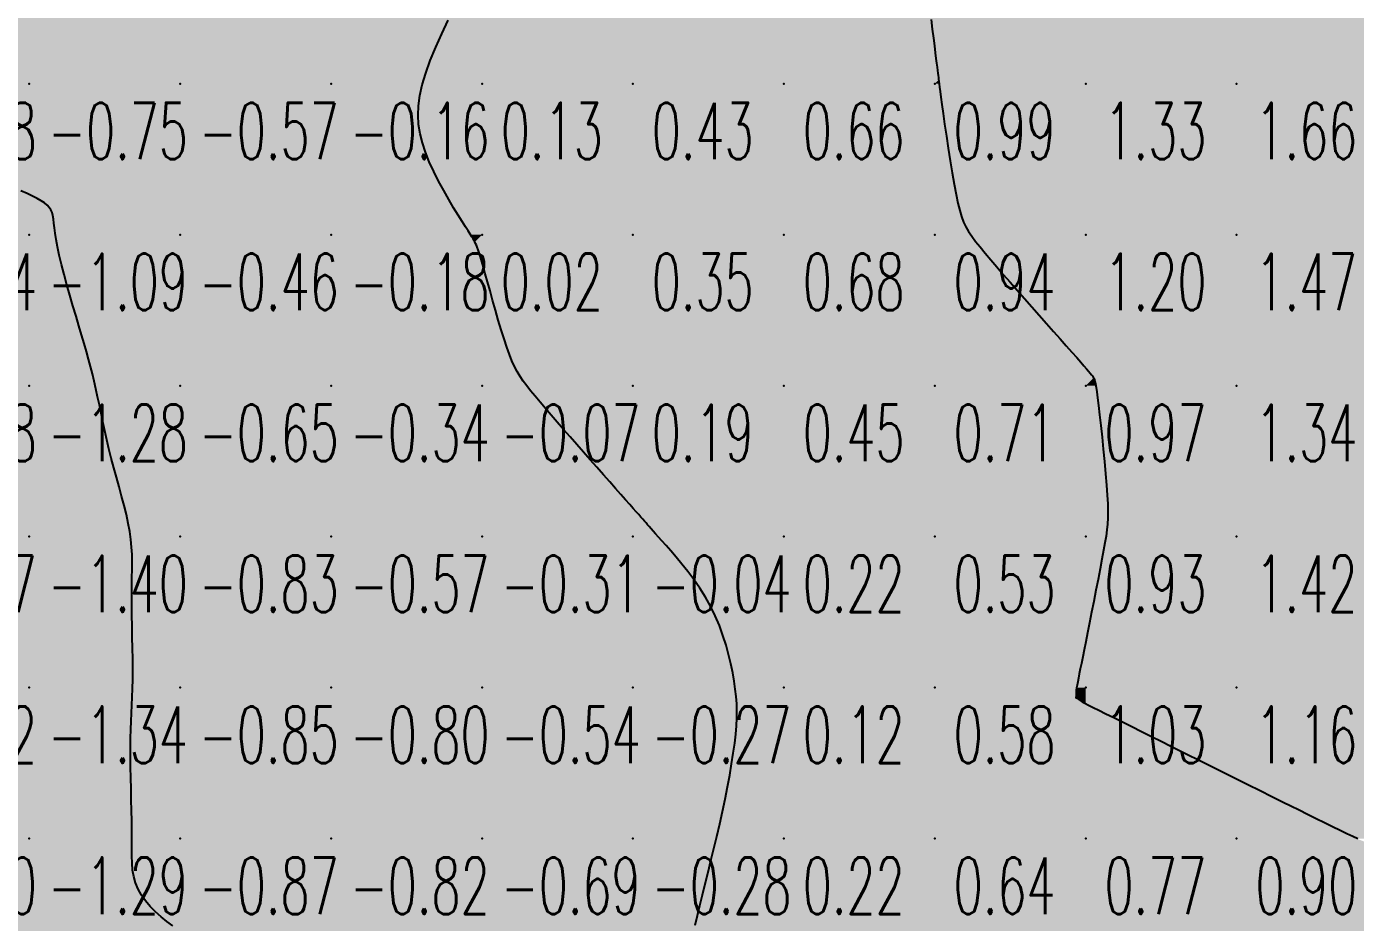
# Model space of a CAD drawing. Header units: millimetres. Extents: x 88261 to 90953, y 390274 to 392322.
# Drawn here: x 90450.1 to 90538.1, y 391111.7 to 391171 of the extents above; entities that cross this region are included whole.
import ezdxf
from ezdxf.enums import TextEntityAlignment as Align

# ---------------------------------------------------------------- set-up
doc = ezdxf.new("R2010")
doc.units = ezdxf.units.MM
doc.header["$LTSCALE"] = 25
for name, color, linetype in [('CN_03_00', 7, 'Continuous'), ('CN_04_00', 242, 'Continuous'), ('COTEAlt', 7, 'Continuous'), ('TN_COLORIAGE', 7, 'Continuous')]:
    doc.layers.add(name, color=color, linetype=linetype)
doc.styles.add('Simplex 1.0', font='Simplex.shx', dxfattribs={"width": 0.99, "height": 2.5})
doc.styles.get("Standard").update_dxf_attribs({"font": 'times.ttf'})

# ---------------------------------------------------------------- blocks, each defined once
blk = doc.blocks.new('COTE')
at = {"color": 0}
blk.add_point((0, 0), dxfattribs=at)
at = {"layer": 'COTEAlt'}
blk.add_attdef('ALT', text='', height=3.75, dxfattribs=at).set_placement((1.25, -1.25), align=Align.TOP_LEFT)

msp = doc.modelspace()

# ---------------------------------------------------------------- linework, layer by layer
at = {"layer": 'CN_03_00', "flags": 128}
for points, elevation in [([(90510.008, 391171.505), (90510.086, 391170.855), (90510.159, 391170.262), (90510.223, 391169.744), (90510.28, 391169.3), (90510.329, 391168.922), (90510.371, 391168.604), (90510.406, 391168.338), (90510.435, 391168.117), (90510.459, 391167.936), (90510.477, 391167.787), (90510.491, 391167.661), (90510.503, 391167.54), (90510.517, 391167.407), (90510.535, 391167.241), (90510.561, 391167.024), (90510.598, 391166.736), (90510.648, 391166.358), (90510.715, 391165.87), (90510.801, 391165.263), (90510.904, 391164.557), (90511.019, 391163.781), (90511.144, 391162.967), (90511.274, 391162.143), (90511.407, 391161.339), (90511.538, 391160.585), (90511.665, 391159.91), (90511.784, 391159.337), (90511.902, 391158.854), (90512.025, 391158.442), (90512.16, 391158.083), (90512.314, 391157.759), (90512.493, 391157.449), (90512.705, 391157.137), (90512.955, 391156.801), (90513.25, 391156.429), (90513.586, 391156.02), (90513.958, 391155.578), (90514.362, 391155.106), (90514.792, 391154.61), (90515.244, 391154.094), (90515.714, 391153.56), (90516.196, 391153.014), (90516.685, 391152.46), (90517.173, 391151.907), (90517.653, 391151.363), (90518.117, 391150.837), (90518.557, 391150.339), (90518.965, 391149.877), (90519.333, 391149.461), (90519.652, 391149.099), (90519.918, 391148.797), (90520.135, 391148.551), (90520.308, 391148.353), (90520.444, 391148.195), (90520.549, 391148.069), (90520.63, 391147.967), (90520.692, 391147.883), (90520.742, 391147.807), (90520.785, 391147.731), (90520.825, 391147.64), (90520.863, 391147.521), (90520.901, 391147.355), (90520.942, 391147.13), (90520.988, 391146.828), (90521.041, 391146.435), (90521.102, 391145.935), (90521.173, 391145.32), (90521.252, 391144.611), (90521.334, 391143.837), (90521.417, 391143.026), (90521.496, 391142.207), (90521.569, 391141.408), (90521.631, 391140.658), (90521.678, 391139.985), (90521.709, 391139.408), (90521.722, 391138.914), (90521.718, 391138.478), (90521.695, 391138.076), (90521.656, 391137.685), (90521.599, 391137.28), (90521.524, 391136.837), (90521.431, 391136.334), (90521.322, 391135.753), (90521.199, 391135.106), (90521.066, 391134.411), (90520.926, 391133.687), (90520.783, 391132.953), (90520.641, 391132.227), (90520.504, 391131.528), (90520.374, 391130.874), (90520.256, 391130.28), (90520.149, 391129.747), (90520.053, 391129.27), (90519.968, 391128.847), (90519.892, 391128.473), (90519.826, 391128.145), (90519.769, 391127.86), (90519.72, 391127.613), (90519.68, 391127.401), (90519.648, 391127.22), (90519.626, 391127.067), (90519.613, 391126.938), (90519.611, 391126.829), (90519.619, 391126.737), (90519.64, 391126.657), (90519.672, 391126.587), (90519.718, 391126.523), (90519.786, 391126.458), (90519.883, 391126.386), (90520.019, 391126.304), (90520.203, 391126.203), (90520.442, 391126.079), (90520.747, 391125.926), (90521.124, 391125.738), (90521.58, 391125.511), (90522.104, 391125.25), (90522.682, 391124.962), (90523.3, 391124.654), (90523.944, 391124.333), (90524.6, 391124.007), (90525.254, 391123.681), (90525.892, 391123.364), (90526.502, 391123.06), (90527.083, 391122.771), (90527.636, 391122.495), (90528.162, 391122.233), (90528.662, 391121.984), (90529.137, 391121.748), (90529.588, 391121.523), (90530.016, 391121.31), (90530.424, 391121.107), (90530.818, 391120.911), (90531.205, 391120.718), (90531.595, 391120.524), (90531.995, 391120.325), (90532.412, 391120.117), (90532.856, 391119.896), (90533.333, 391119.659), (90533.848, 391119.402), (90534.392, 391119.132), (90534.952, 391118.854), (90535.516, 391118.575), (90536.07, 391118.302), (90536.603, 391118.041), (90537.102, 391117.799), (90537.554, 391117.583), (90537.949, 391117.397), (90538.289, 391117.24)], 1), ([(90459.761, 391111.458), (90459.366, 391111.74), (90458.979, 391112.05), (90458.608, 391112.385), (90458.262, 391112.74), (90457.949, 391113.113), (90457.678, 391113.499), (90457.456, 391113.896), (90457.29, 391114.301), (90457.173, 391114.717), (90457.098, 391115.151), (90457.055, 391115.608), (90457.037, 391116.092), (90457.034, 391116.61), (90457.039, 391117.167), (90457.042, 391117.768), (90457.038, 391118.416), (90457.026, 391119.101), (90457.01, 391119.811), (90456.992, 391120.533), (90456.974, 391121.255), (90456.96, 391121.965), (90456.951, 391122.65), (90456.95, 391123.297), (90456.959, 391123.9), (90456.976, 391124.465), (90456.999, 391125.006), (90457.024, 391125.535), (90457.05, 391126.065), (90457.074, 391126.609), (90457.092, 391127.178), (90457.104, 391127.786), (90457.106, 391128.442), (90457.1, 391129.135), (90457.09, 391129.854), (90457.076, 391130.585), (90457.061, 391131.315), (90457.049, 391132.031), (90457.041, 391132.72), (90457.039, 391133.369), (90457.045, 391133.97), (90457.054, 391134.527), (90457.063, 391135.053), (90457.065, 391135.557), (90457.057, 391136.051), (90457.031, 391136.544), (90456.985, 391137.046), (90456.912, 391137.57), (90456.809, 391138.121), (90456.68, 391138.699), (90456.531, 391139.297), (90456.367, 391139.912), (90456.195, 391140.538), (90456.019, 391141.169), (90455.845, 391141.802), (90455.679, 391142.43), (90455.526, 391143.051), (90455.384, 391143.661), (90455.251, 391144.259), (90455.127, 391144.844), (90455.007, 391145.416), (90454.892, 391145.971), (90454.778, 391146.509), (90454.664, 391147.029), (90454.548, 391147.531), (90454.429, 391148.022), (90454.303, 391148.51), (90454.171, 391149.004), (90454.03, 391149.512), (90453.878, 391150.043), (90453.714, 391150.605), (90453.536, 391151.208), (90453.345, 391151.854), (90453.144, 391152.534), (90452.94, 391153.231), (90452.741, 391153.931), (90452.551, 391154.617), (90452.378, 391155.276), (90452.228, 391155.89), (90452.107, 391156.446), (90452.019, 391156.93), (90451.958, 391157.348), (90451.916, 391157.707), (90451.884, 391158.015), (90451.853, 391158.278), (90451.815, 391158.505), (90451.762, 391158.703), (90451.685, 391158.881), (90451.576, 391159.044), (90451.432, 391159.198), (90451.25, 391159.347), (90451.028, 391159.495), (90450.764, 391159.645), (90450.455, 391159.803), (90450.099, 391159.972), (90449.693, 391160.157)], -1)]:
    msp.add_lwpolyline(points, dxfattribs=dict(at, elevation=elevation))
at = {"layer": 'CN_04_00', "flags": 128}
msp.add_lwpolyline([(90494.381, 391111.499), (90494.519, 391112.141), (90494.675, 391112.815), (90494.847, 391113.518), (90495.031, 391114.248), (90495.224, 391115.002), (90495.421, 391115.778), (90495.618, 391116.573), (90495.814, 391117.383), (90496.003, 391118.206), (90496.184, 391119.033), (90496.355, 391119.855), (90496.514, 391120.662), (90496.659, 391121.445), (90496.788, 391122.194), (90496.899, 391122.901), (90496.99, 391123.555), (90497.06, 391124.152), (90497.108, 391124.699), (90497.135, 391125.21), (90497.141, 391125.697), (90497.125, 391126.174), (90497.089, 391126.652), (90497.032, 391127.145), (90496.955, 391127.664), (90496.857, 391128.221), (90496.737, 391128.81), (90496.591, 391129.424), (90496.418, 391130.057), (90496.214, 391130.7), (90495.978, 391131.347), (90495.707, 391131.991), (90495.399, 391132.624), (90495.052, 391133.239), (90494.677, 391133.832), (90494.284, 391134.397), (90493.885, 391134.93), (90493.489, 391135.427), (90493.109, 391135.882), (90492.756, 391136.291), (90492.441, 391136.65), (90492.171, 391136.956), (90491.944, 391137.213), (90491.753, 391137.429), (90491.591, 391137.612), (90491.454, 391137.768), (90491.333, 391137.904), (90491.224, 391138.028), (90491.119, 391138.147), (90491.013, 391138.267), (90490.9, 391138.395), (90490.774, 391138.538), (90490.63, 391138.701), (90490.462, 391138.891), (90490.266, 391139.114), (90490.034, 391139.376), (90489.763, 391139.683), (90489.449, 391140.039), (90489.095, 391140.44), (90488.709, 391140.877), (90488.297, 391141.344), (90487.866, 391141.832), (90487.422, 391142.335), (90486.972, 391142.845), (90486.522, 391143.354), (90486.079, 391143.857), (90485.646, 391144.348), (90485.227, 391144.825), (90484.826, 391145.286), (90484.447, 391145.726), (90484.091, 391146.144), (90483.765, 391146.535), (90483.469, 391146.898), (90483.208, 391147.231), (90482.977, 391147.546), (90482.769, 391147.855), (90482.58, 391148.172), (90482.403, 391148.511), (90482.233, 391148.884), (90482.064, 391149.305), (90481.89, 391149.787), (90481.708, 391150.339), (90481.52, 391150.945), (90481.328, 391151.588), (90481.138, 391152.246), (90480.953, 391152.9), (90480.777, 391153.531), (90480.614, 391154.119), (90480.467, 391154.645), (90480.34, 391155.093), (90480.231, 391155.468), (90480.138, 391155.779), (90480.058, 391156.033), (90479.989, 391156.239), (90479.929, 391156.407), (90479.874, 391156.544), (90479.823, 391156.66), (90479.773, 391156.763), (90479.719, 391156.864), (90479.652, 391156.977), (90479.568, 391157.112), (90479.461, 391157.281), (90479.323, 391157.498), (90479.148, 391157.772), (90478.931, 391158.117), (90478.667, 391158.54), (90478.367, 391159.032), (90478.043, 391159.581), (90477.707, 391160.172), (90477.373, 391160.794), (90477.051, 391161.433), (90476.756, 391162.076), (90476.5, 391162.71), (90476.293, 391163.325), (90476.141, 391163.93), (90476.045, 391164.535), (90476.009, 391165.151), (90476.036, 391165.79), (90476.128, 391166.462), (90476.288, 391167.178), (90476.52, 391167.95), (90476.823, 391168.782), (90477.183, 391169.66), (90477.582, 391170.559), (90478.005, 391171.458)], dxfattribs=at)
at = {"layer": 'TN_COLORIAGE', "color": 91}
for points in [[(90450.249, 391167.239, -0.841), (90460.249, 391167.239, -0.841), (90460.249, 391177.239, -0.841)], [(90451.151, 391177.239, -0.75), (90450.249, 391176.645, -0.75), (90460.249, 391177.239, -0.75), (90450.249, 391167.239, -0.75)], [(90460.249, 391167.239, -0.432), (90470.249, 391167.239, -0.432), (90470.249, 391177.239, -0.432)], [(90460.249, 391177.239, -0.432), (90460.249, 391167.239, -0.432), (90470.249, 391177.239, -0.432)], [(90470.249, 391167.239), (90475.73, 391167.239), (90480.249, 391177.239), (90480.249, 391175.796)], [(90470.249, 391177.239, -0.023), (90470.249, 391167.239, -0.023), (90480.249, 391177.239, -0.023)], [(90449.12, 391176.111, -0.75), (90450.249, 391176.645, -0.75), (90440.249, 391167.239, -0.75), (90450.249, 391167.239, -0.75)], [(90440.249, 391163.813, -0.75), (90445.127, 391162.118, -0.75), (90440.249, 391167.239, -0.75), (90450.249, 391167.239, -0.75)], [(90450.249, 391159.949, -0.75), (90445.127, 391162.118, -0.75), (90450.249, 391167.239, -0.75)], [(90450.249, 391159.949, -0.573), (90452.033, 391159.024, -0.573), (90450.249, 391167.239, -0.573), (90460.249, 391167.239, -0.573)], [(90452.033, 391159.024, -0.465), (90451.726, 391157.239, -0.465), (90460.249, 391167.239, -0.465), (90460.249, 391157.239, -0.465)], [(90460.249, 391167.239, -0.164), (90460.249, 391157.239, -0.164), (90470.249, 391167.239, -0.164)], [(90460.249, 391157.239, -0.164), (90470.249, 391157.239, -0.164), (90470.249, 391167.239, -0.164)], [(90470.249, 391157.239), (90475.954, 391162.945), (90470.249, 391167.239), (90475.73, 391167.239)], [(90475.954, 391162.945, -0.179), (90479.455, 391157.239, -0.179), (90470.249, 391157.239, -0.179)], [(90451.726, 391157.239, -0.465), (90453.701, 391150.692, -0.465), (90460.249, 391157.239, -0.465)], [(90454.688, 391147.239, -0.465), (90453.701, 391150.692, -0.465), (90460.249, 391147.239, -0.465), (90460.249, 391157.239, -0.465)], [(90460.249, 391157.239, -0.179), (90460.249, 391147.239, -0.179), (90470.249, 391157.239, -0.179)], [(90460.249, 391147.239, -0.179), (90470.249, 391147.239, -0.179), (90470.249, 391157.239, -0.179)], [(90470.249, 391147.239), (90479.809, 391156.8), (90470.249, 391157.239), (90479.455, 391157.239)], [(90470.249, 391147.239), (90479.809, 391156.8), (90480.249, 391147.239), (90480.249, 391155.52)], [(90482, 391148.991, -0.074), (90480.249, 391155.52, -0.074), (90480.249, 391147.239, -0.074)], [(90482, 391148.991, -0.074), (90483.092, 391147.239, -0.074), (90480.249, 391147.239, -0.074)], [(90454.688, 391147.239, -0.646), (90455.535, 391142.526, -0.646), (90460.249, 391147.239, -0.646)], [(90457.248, 391137.239, -0.646), (90455.535, 391142.526, -0.646), (90460.249, 391137.239, -0.646), (90460.249, 391147.239, -0.646)], [(90460.249, 391147.239, -0.336), (90460.249, 391137.239, -0.336), (90470.249, 391147.239, -0.336)], [(90460.249, 391137.239, -0.336), (90470.249, 391137.239, -0.336), (90470.249, 391147.239, -0.336)], [(90470.249, 391147.239, -0.074), (90470.249, 391137.239, -0.074), (90480.249, 391147.239, -0.074)], [(90470.249, 391137.239, -0.074), (90480.249, 391137.239, -0.074), (90480.249, 391147.239, -0.074)], [(90480.249, 391137.239), (90486.448, 391143.438), (90480.249, 391147.239), (90483.092, 391147.239)], [(90480.249, 391137.239), (90486.448, 391143.438), (90490.249, 391137.239), (90490.249, 391139.133)], [(90491.137, 391138.127, -0.044), (90490.249, 391139.133, -0.044), (90490.249, 391137.239, -0.044)], [(90491.137, 391138.127, -0.044), (90491.92, 391137.239, -0.044), (90490.249, 391137.239, -0.044)], [(90456.944, 391133.934, -0.83), (90457.248, 391137.239, -0.83), (90460.249, 391137.239, -0.83)], [(90457.211, 391127.239, -0.83), (90456.944, 391133.934, -0.83), (90460.249, 391127.239, -0.83), (90460.249, 391137.239, -0.83)], [(90460.249, 391137.239, -0.567), (90460.249, 391127.239, -0.567), (90470.249, 391137.239, -0.567)], [(90460.249, 391127.239, -0.567), (90470.249, 391127.239, -0.567), (90470.249, 391137.239, -0.567)], [(90470.249, 391137.239, -0.306), (90470.249, 391127.239, -0.306), (90480.249, 391137.239, -0.306)], [(90470.249, 391127.239, -0.306), (90480.249, 391127.239, -0.306), (90480.249, 391137.239, -0.306)], [(90480.249, 391137.239, -0.044), (90480.249, 391127.239, -0.044), (90490.249, 391137.239, -0.044)], [(90480.249, 391127.239, -0.044), (90490.249, 391127.239, -0.044), (90490.249, 391137.239, -0.044)], [(90490.249, 391127.239), (90495.825, 391132.816), (90490.249, 391137.239), (90491.92, 391137.239)], [(90495.825, 391132.816, -0.275), (90497.17, 391127.239, -0.275), (90490.249, 391127.239, -0.275)], [(90456.836, 391123.826, -0.85), (90457.211, 391127.239, -0.85), (90460.249, 391127.239, -0.85)], [(90457.145, 391117.239, -0.85), (90456.836, 391123.826, -0.85), (90460.249, 391117.239, -0.85), (90460.249, 391127.239, -0.85)], [(90460.249, 391117.239, -0.798), (90470.249, 391117.239, -0.798), (90470.249, 391127.239, -0.798)], [(90460.249, 391127.239, -0.798), (90460.249, 391117.239, -0.798), (90470.249, 391127.239, -0.798)], [(90470.249, 391127.239, -0.537), (90470.249, 391117.239, -0.537), (90480.249, 391127.239, -0.537)], [(90470.249, 391117.239, -0.537), (90480.249, 391117.239, -0.537), (90480.249, 391127.239, -0.537)], [(90480.249, 391117.239, -0.275), (90490.249, 391117.239, -0.275), (90490.249, 391127.239, -0.275)], [(90480.249, 391127.239, -0.275), (90480.249, 391117.239, -0.275), (90490.249, 391127.239, -0.275)], [(90490.249, 391117.239), (90497.223, 391124.213), (90490.249, 391127.239), (90497.17, 391127.239)], [(90495.881, 391117.239, -0.282), (90497.223, 391124.213, -0.282), (90490.249, 391117.239, -0.282)], [(90456.836, 391113.827, -0.869), (90457.145, 391117.239, -0.869), (90460.249, 391117.239, -0.869)], [(90460.249, 391110.831, -0.869), (90456.836, 391113.827, -0.869), (90460.249, 391117.239, -0.869)], [(90460.249, 391110.831, -0.817), (90463.103, 391110.093, -0.817), (90460.249, 391117.239, -0.817), (90470.249, 391117.239, -0.817)], [(90464.196, 391107.239, -0.817), (90463.103, 391110.093, -0.817), (90470.249, 391107.239, -0.817), (90470.249, 391117.239, -0.817)], [(90470.249, 391107.239, -0.685), (90480.249, 391107.239, -0.685), (90480.249, 391117.239, -0.685)], [(90470.249, 391117.239, -0.685), (90470.249, 391107.239, -0.685), (90480.249, 391117.239, -0.685)], [(90480.249, 391107.239, -0.282), (90490.249, 391107.239, -0.282), (90490.249, 391117.239, -0.282)], [(90480.249, 391117.239, -0.282), (90480.249, 391107.239, -0.282), (90490.249, 391117.239, -0.282)], [(90490.249, 391117.239), (90495.881, 391117.239), (90490.249, 391107.239), (90494.138, 391111.128)]]:
    msp.add_solid(points, dxfattribs=at)
at = {"layer": 'TN_COLORIAGE', "color": 81}
for points in [[(90480.249, 391167.239, 0.386), (90490.249, 391167.239, 0.386), (90490.249, 391177.239, 0.386)], [(90480.249, 391175.796, 0.386), (90480.805, 391177.239, 0.386), (90480.249, 391167.239, 0.386), (90490.249, 391177.239, 0.386)], [(90490.249, 391177.239, 0.735), (90490.249, 391167.239, 0.735), (90500.249, 391177.239, 0.735)], [(90490.249, 391167.239, 0.735), (90500.249, 391167.239, 0.735), (90500.249, 391177.239, 0.735)], [(90500.249, 391167.239, 1), (90509.43, 391176.42, 1), (90500.249, 391177.239, 1), (90509.209, 391177.239, 1)], [(90500.249, 391167.239, 1), (90509.43, 391176.42, 1), (90510.249, 391167.239, 1), (90510.249, 391169.408, 1)], [(90480.249, 391175.796, 0.135), (90475.73, 391167.239, 0.135), (90480.249, 391167.239, 0.135)], [(90510.528, 391167.518, 0.991), (90510.249, 391169.408, 0.991), (90510.249, 391167.239, 0.991)], [(90510.502, 391167.239, 0.991), (90510.528, 391167.518, 0.991), (90510.249, 391167.239, 0.991)], [(90475.73, 391167.239, 0.135), (90475.954, 391162.945, 0.135), (90480.249, 391167.239, 0.135)], [(90479.455, 391157.239, 0.135), (90475.954, 391162.945, 0.135), (90480.249, 391157.239, 0.135), (90480.249, 391167.239, 0.135)], [(90480.249, 391157.239, 0.426), (90490.249, 391157.239, 0.426), (90490.249, 391167.239, 0.426)], [(90480.249, 391167.239, 0.426), (90480.249, 391157.239, 0.426), (90490.249, 391167.239, 0.426)], [(90490.249, 391167.239, 0.656), (90490.249, 391157.239, 0.656), (90500.249, 391167.239, 0.656)], [(90490.249, 391157.239, 0.656), (90500.249, 391157.239, 0.656), (90500.249, 391167.239, 0.656)], [(90500.249, 391167.239, 0.991), (90500.249, 391157.239, 0.991), (90510.249, 391167.239, 0.991)], [(90500.249, 391157.239, 0.991), (90510.249, 391157.239, 0.991), (90510.249, 391167.239, 0.991)], [(90510.249, 391157.239, 1), (90511.755, 391158.746, 1), (90510.249, 391167.239, 1), (90510.502, 391167.239, 1)], [(90511.755, 391158.746, 0.942), (90512.466, 391157.239, 0.942), (90510.249, 391157.239, 0.942)], [(90479.455, 391157.239, 0.015), (90479.809, 391156.8, 0.015), (90480.249, 391157.239, 0.015)], [(90480.249, 391155.52, 0.015), (90479.809, 391156.8, 0.015), (90480.249, 391157.239, 0.015)], [(90480.249, 391155.52, 0.351), (90482, 391148.991, 0.351), (90480.249, 391157.239, 0.351), (90490.249, 391157.239, 0.351)], [(90483.092, 391147.239, 0.351), (90482, 391148.991, 0.351), (90490.249, 391147.239, 0.351), (90490.249, 391157.239, 0.351)], [(90490.249, 391157.239, 0.68), (90490.249, 391147.239, 0.68), (90500.249, 391157.239, 0.68)], [(90490.249, 391147.239, 0.68), (90500.249, 391147.239, 0.68), (90500.249, 391157.239, 0.68)], [(90500.249, 391157.239, 0.942), (90500.249, 391147.239, 0.942), (90510.249, 391157.239, 0.942)], [(90500.249, 391147.239, 0.942), (90510.249, 391147.239, 0.942), (90510.249, 391157.239, 0.942)], [(90510.249, 391147.239, 1), (90516.115, 391153.106, 1), (90510.249, 391157.239, 1), (90512.466, 391157.239, 1)], [(90510.249, 391147.239, 1), (90516.115, 391153.106, 1), (90520.249, 391147.239, 1), (90520.249, 391148.423, 1)], [(90520.804, 391147.794, 0.973), (90520.249, 391148.423, 0.973), (90520.249, 391147.239, 0.973)], [(90483.092, 391147.239, 0.187), (90486.448, 391143.438, 0.187), (90490.249, 391147.239, 0.187)], [(90490.249, 391139.133, 0.187), (90486.448, 391143.438, 0.187), (90490.249, 391147.239, 0.187)], [(90490.249, 391139.133, 0.449), (90491.137, 391138.127, 0.449), (90490.249, 391147.239, 0.449), (90500.249, 391147.239, 0.449)], [(90491.92, 391137.239, 0.449), (90491.137, 391138.127, 0.449), (90500.249, 391137.239, 0.449), (90500.249, 391147.239, 0.449)], [(90500.249, 391147.239, 0.711), (90500.249, 391137.239, 0.711), (90510.249, 391147.239, 0.711)], [(90500.249, 391137.239, 0.711), (90510.249, 391137.239, 0.711), (90510.249, 391147.239, 0.711)], [(90510.249, 391137.239, 0.973), (90520.249, 391137.239, 0.973), (90520.249, 391147.239, 0.973)], [(90510.249, 391147.239, 0.973), (90510.249, 391137.239, 0.973), (90520.249, 391147.239, 0.973)], [(90520.804, 391147.794, 0.973), (90520.985, 391147.239, 0.973), (90520.249, 391147.239, 0.973)], [(90520.249, 391137.239, 1), (90521.867, 391138.857, 1), (90520.249, 391147.239, 1), (90520.985, 391147.239, 1)], [(90521.618, 391137.239, 0.934), (90521.867, 391138.857, 0.934), (90520.249, 391137.239, 0.934)], [(90491.92, 391137.239, 0.218), (90495.825, 391132.816, 0.218), (90500.249, 391137.239, 0.218)], [(90497.17, 391127.239, 0.218), (90495.825, 391132.816, 0.218), (90500.249, 391127.239, 0.218), (90500.249, 391137.239, 0.218)], [(90500.249, 391137.239, 0.534), (90500.249, 391127.239, 0.534), (90510.249, 391137.239, 0.534)], [(90500.249, 391127.239, 0.534), (90510.249, 391127.239, 0.534), (90510.249, 391137.239, 0.534)], [(90510.249, 391127.239, 1), (90519.633, 391127.239, 1), (90520.249, 391137.239, 1), (90520.249, 391130.191, 1)], [(90510.249, 391137.239, 0.934), (90510.249, 391127.239, 0.934), (90520.249, 391137.239, 0.934)], [(90521.618, 391137.239, 0.934), (90520.249, 391130.191, 0.934), (90520.249, 391137.239, 0.934)], [(90497.223, 391124.213, 0.219), (90495.881, 391117.239, 0.219), (90500.249, 391127.239, 0.219), (90500.249, 391117.239, 0.219)], [(90497.17, 391127.239, 0.122), (90497.223, 391124.213, 0.122), (90500.249, 391127.239, 0.122)], [(90500.249, 391117.239, 0.576), (90510.249, 391117.239, 0.576), (90510.249, 391127.239, 0.576)], [(90500.249, 391127.239, 0.576), (90500.249, 391117.239, 0.576), (90510.249, 391127.239, 0.576)], [(90510.249, 391127.239, 1), (90519.633, 391127.239, 1), (90510.249, 391117.239, 1), (90519.537, 391126.528, 1)], [(90510.249, 391117.239, 1), (90519.537, 391126.528, 1), (90520.249, 391117.239, 1), (90520.249, 391126.173, 1)], [(90526.213, 391123.204, 0.767), (90520.249, 391126.173, 0.767), (90520.249, 391117.239, 0.767)], [(90520.249, 391117.239, 1), (90526.213, 391123.204, 1), (90530.249, 391117.239, 1), (90530.249, 391121.194, 1)], [(90532.889, 391119.879, 0.897), (90530.249, 391121.194, 0.897), (90530.249, 391117.239, 0.897)], [(90532.889, 391119.879, 0.897), (90538.191, 391117.239, 0.897), (90530.249, 391117.239, 0.897)], [(90494.138, 391111.128, 0.246), (90493.856, 391107.239, 0.246), (90500.249, 391117.239, 0.246), (90500.249, 391107.239, 0.246)], [(90494.138, 391111.128, 0.219), (90495.881, 391117.239, 0.219), (90500.249, 391117.239, 0.219)], [(90500.249, 391107.239, 0.637), (90510.249, 391107.239, 0.637), (90510.249, 391117.239, 0.637)], [(90500.249, 391117.239, 0.637), (90500.249, 391107.239, 0.637), (90510.249, 391117.239, 0.637)], [(90510.249, 391107.239, 0.767), (90520.249, 391107.239, 0.767), (90520.249, 391117.239, 0.767)], [(90510.249, 391117.239, 0.767), (90510.249, 391107.239, 0.767), (90520.249, 391117.239, 0.767)], [(90520.249, 391107.239, 0.897), (90530.249, 391107.239, 0.897), (90530.249, 391117.239, 0.897)], [(90520.249, 391117.239, 0.897), (90520.249, 391107.239, 0.897), (90530.249, 391117.239, 0.897)], [(90530.249, 391107.239, 1), (90539.67, 391116.661, 1), (90530.249, 391117.239, 1), (90538.191, 391117.239, 1)], [(90530.249, 391107.239, 1), (90539.67, 391116.661, 1), (90540.249, 391107.239, 1), (90540.249, 391116.342, 1)]]:
    msp.add_solid(points, dxfattribs=at)
at = {"layer": 'TN_COLORIAGE', "color": 71}
for points in [[(90510.249, 391169.408, 1.031), (90509.43, 391176.42, 1.031), (90510.249, 391177.239, 1.031)], [(90510.249, 391169.408, 1.297), (90510.528, 391167.518, 1.297), (90510.249, 391177.239, 1.297), (90520.249, 391177.239, 1.297)], [(90510.528, 391167.518, 1.327), (90510.502, 391167.239, 1.327), (90520.249, 391177.239, 1.327), (90520.249, 391167.239, 1.327)], [(90520.249, 391177.239, 1.632), (90520.249, 391167.239, 1.632), (90530.249, 391177.239, 1.632)], [(90520.249, 391167.239, 1.632), (90530.249, 391167.239, 1.632), (90530.249, 391177.239, 1.632)], [(90530.249, 391167.239, 1.968), (90540.249, 391167.239, 1.968), (90540.249, 391177.239, 1.968)], [(90530.249, 391177.239, 1.968), (90530.249, 391167.239, 1.968), (90540.249, 391177.239, 1.968)], [(90510.502, 391167.239, 1.327), (90511.755, 391158.746, 1.327), (90520.249, 391167.239, 1.327)], [(90512.466, 391157.239, 1.327), (90511.755, 391158.746, 1.327), (90520.249, 391157.239, 1.327), (90520.249, 391167.239, 1.327)], [(90520.249, 391157.239, 1.663), (90530.249, 391157.239, 1.663), (90530.249, 391167.239, 1.663)], [(90520.249, 391167.239, 1.663), (90520.249, 391157.239, 1.663), (90530.249, 391167.239, 1.663)], [(90530.249, 391157.239, 1.958), (90540.249, 391157.239, 1.958), (90540.249, 391167.239, 1.958)], [(90530.249, 391167.239, 1.958), (90530.249, 391157.239, 1.958), (90540.249, 391167.239, 1.958)], [(90512.466, 391157.239, 1.204), (90516.115, 391153.106, 1.204), (90520.249, 391157.239, 1.204)], [(90520.249, 391148.423, 1.204), (90516.115, 391153.106, 1.204), (90520.249, 391157.239, 1.204)], [(90520.249, 391148.423, 1.466), (90520.804, 391147.794, 1.466), (90520.249, 391157.239, 1.466), (90530.249, 391157.239, 1.466)], [(90520.985, 391147.239, 1.466), (90520.804, 391147.794, 1.466), (90530.249, 391147.239, 1.466), (90530.249, 391157.239, 1.466)], [(90530.249, 391157.239, 1.751), (90530.249, 391147.239, 1.751), (90540.249, 391157.239, 1.751)], [(90530.249, 391147.239, 1.751), (90540.249, 391147.239, 1.751), (90540.249, 391157.239, 1.751)], [(90520.985, 391147.239, 1.344), (90521.867, 391138.857, 1.344), (90530.249, 391147.239, 1.344)], [(90521.867, 391138.857, 1.419), (90521.618, 391137.239, 1.419), (90530.249, 391147.239, 1.419), (90530.249, 391137.239, 1.419)], [(90530.249, 391137.239, 1.809), (90540.249, 391137.239, 1.809), (90540.249, 391147.239, 1.809)], [(90530.249, 391147.239, 1.809), (90530.249, 391137.239, 1.809), (90540.249, 391147.239, 1.809)], [(90520.249, 391127.239, 1.419), (90530.249, 391127.239, 1.419), (90530.249, 391137.239, 1.419)], [(90520.249, 391130.191, 1.419), (90521.618, 391137.239, 1.419), (90520.249, 391127.239, 1.419), (90530.249, 391137.239, 1.419)], [(90530.249, 391127.239, 1.548), (90540.249, 391127.239, 1.548), (90540.249, 391137.239, 1.548)], [(90530.249, 391137.239, 1.548), (90530.249, 391127.239, 1.548), (90540.249, 391137.239, 1.548)], [(90520.249, 391130.191, 1.028), (90519.633, 391127.239, 1.028), (90520.249, 391127.239, 1.028)], [(90520.249, 391126.173, 1.028), (90519.537, 391126.528, 1.028), (90520.249, 391127.239, 1.028)], [(90519.537, 391126.528, 1.028), (90519.633, 391127.239, 1.028), (90520.249, 391127.239, 1.028)], [(90520.249, 391126.173, 1.158), (90526.213, 391123.204, 1.158), (90520.249, 391127.239, 1.158), (90530.249, 391127.239, 1.158)], [(90530.249, 391121.194, 1.158), (90526.213, 391123.204, 1.158), (90530.249, 391127.239, 1.158)], [(90530.249, 391121.194, 1.288), (90532.889, 391119.879, 1.288), (90530.249, 391127.239, 1.288), (90540.249, 391127.239, 1.288)], [(90538.191, 391117.239, 1.288), (90532.889, 391119.879, 1.288), (90540.249, 391117.239, 1.288), (90540.249, 391127.239, 1.288)]]:
    msp.add_solid(points, dxfattribs=at)
at = {"layer": 'TN_COLORIAGE', "color": 101}
for points in [[(90440.249, 391157.239, -1), (90445.127, 391162.118, -1), (90450.249, 391157.239, -1), (90450.249, 391159.949, -1)], [(90452.033, 391159.024, -1.093), (90450.249, 391159.949, -1.093), (90450.249, 391157.239, -1.093)], [(90451.726, 391157.239, -1.093), (90452.033, 391159.024, -1.093), (90450.249, 391157.239, -1.093)], [(90440.249, 391157.239, -1.093), (90440.249, 391147.239, -1.093), (90450.249, 391157.239, -1.093)], [(90440.249, 391147.239, -1.093), (90450.249, 391147.239, -1.093), (90450.249, 391157.239, -1.093)], [(90450.249, 391147.239, -1), (90453.701, 391150.692, -1), (90450.249, 391157.239, -1), (90451.726, 391157.239, -1)], [(90453.701, 391150.692, -1.282), (90454.688, 391147.239, -1.282), (90450.249, 391147.239, -1.282)], [(90440.249, 391147.239, -1.282), (90440.249, 391137.239, -1.282), (90450.249, 391147.239, -1.282)], [(90440.249, 391137.239, -1.282), (90450.249, 391137.239, -1.282), (90450.249, 391147.239, -1.282)], [(90450.249, 391137.239, -1), (90455.535, 391142.526, -1), (90450.249, 391147.239, -1), (90454.688, 391147.239, -1)], [(90455.535, 391142.526, -1.397), (90457.248, 391137.239, -1.397), (90450.249, 391137.239, -1.397)], [(90440.249, 391137.239, -1.397), (90440.249, 391127.239, -1.397), (90450.249, 391137.239, -1.397)], [(90440.249, 391127.239, -1.397), (90450.249, 391127.239, -1.397), (90450.249, 391137.239, -1.397)], [(90450.249, 391137.239, -1), (90457.248, 391137.239, -1), (90450.249, 391127.239, -1), (90456.944, 391133.934, -1)], [(90456.944, 391133.934, -1.345), (90457.211, 391127.239, -1.345), (90450.249, 391127.239, -1.345)], [(90440.249, 391127.239, -1.345), (90440.249, 391117.239, -1.345), (90450.249, 391127.239, -1.345)], [(90440.249, 391117.239, -1.345), (90450.249, 391117.239, -1.345), (90450.249, 391127.239, -1.345)], [(90450.249, 391127.239, -1), (90457.211, 391127.239, -1), (90450.249, 391117.239, -1), (90456.836, 391123.826, -1)], [(90456.836, 391123.826, -1.29), (90457.145, 391117.239, -1.29), (90450.249, 391117.239, -1.29)], [(90440.249, 391107.239, -1.29), (90450.249, 391107.239, -1.29), (90450.249, 391117.239, -1.29)], [(90440.249, 391117.239, -1.29), (90440.249, 391107.239, -1.29), (90450.249, 391117.239, -1.29)], [(90450.249, 391117.239, -1), (90457.145, 391117.239, -1), (90450.249, 391107.239, -1), (90456.836, 391113.827, -1)], [(90450.249, 391107.239, -1), (90456.836, 391113.827, -1), (90460.249, 391107.239, -1), (90460.249, 391110.831, -1)]]:
    msp.add_solid(points, dxfattribs=at)

# ---------------------------------------------------------------- block references
at = {"layer": 'COTEAlt'}
ref = msp.add_blockref('COTE', (90440.249, 391167.239), dxfattribs=at)
ref.add_attrib('ALT', '-0.88', dxfattribs={"height": 3.75, "style": 'Simplex 1.0', "width": 0.6}).set_placement((90441.499, 391165.989), align=Align.TOP_LEFT)
ref = msp.add_blockref('COTE', (90450.249, 391167.239), dxfattribs=at)
ref.add_attrib('ALT', '-0.75', dxfattribs={"height": 3.75, "style": 'Simplex 1.0', "width": 0.6}).set_placement((90451.499, 391165.989), align=Align.TOP_LEFT)
ref = msp.add_blockref('COTE', (90460.249, 391167.239), dxfattribs=at)
ref.add_attrib('ALT', '-0.57', dxfattribs={"height": 3.75, "style": 'Simplex 1.0', "width": 0.6}).set_placement((90461.499, 391165.989), align=Align.TOP_LEFT)
ref = msp.add_blockref('COTE', (90470.249, 391167.239), dxfattribs=at)
ref.add_attrib('ALT', '-0.16', dxfattribs={"height": 3.75, "style": 'Simplex 1.0', "width": 0.6}).set_placement((90471.499, 391165.989), align=Align.TOP_LEFT)
ref = msp.add_blockref('COTE', (90480.249, 391167.239), dxfattribs=at)
ref.add_attrib('ALT', '0.13', dxfattribs={"height": 3.75, "style": 'Simplex 1.0', "width": 0.6}).set_placement((90481.499, 391165.989), align=Align.TOP_LEFT)
ref = msp.add_blockref('COTE', (90490.249, 391167.239), dxfattribs=at)
ref.add_attrib('ALT', '0.43', dxfattribs={"height": 3.75, "style": 'Simplex 1.0', "width": 0.6}).set_placement((90491.499, 391165.989), align=Align.TOP_LEFT)
ref = msp.add_blockref('COTE', (90500.249, 391167.239), dxfattribs=at)
ref.add_attrib('ALT', '0.66', dxfattribs={"height": 3.75, "style": 'Simplex 1.0', "width": 0.6}).set_placement((90501.499, 391165.989), align=Align.TOP_LEFT)
ref = msp.add_blockref('COTE', (90510.249, 391167.239), dxfattribs=at)
ref.add_attrib('ALT', '0.99', dxfattribs={"height": 3.75, "style": 'Simplex 1.0', "width": 0.6}).set_placement((90511.499, 391165.989), align=Align.TOP_LEFT)
ref = msp.add_blockref('COTE', (90520.249, 391167.239), dxfattribs=at)
ref.add_attrib('ALT', '1.33', dxfattribs={"height": 3.75, "style": 'Simplex 1.0', "width": 0.6}).set_placement((90521.499, 391165.989), align=Align.TOP_LEFT)
ref = msp.add_blockref('COTE', (90530.249, 391167.239), dxfattribs=at)
ref.add_attrib('ALT', '1.66', dxfattribs={"height": 3.75, "style": 'Simplex 1.0', "width": 0.6}).set_placement((90531.499, 391165.989), align=Align.TOP_LEFT)
ref = msp.add_blockref('COTE', (90440.249, 391157.239), dxfattribs=at)
ref.add_attrib('ALT', '-1.24', dxfattribs={"height": 3.75, "style": 'Simplex 1.0', "width": 0.6}).set_placement((90441.499, 391155.989), align=Align.TOP_LEFT)
ref = msp.add_blockref('COTE', (90450.249, 391157.239), dxfattribs=at)
ref.add_attrib('ALT', '-1.09', dxfattribs={"height": 3.75, "style": 'Simplex 1.0', "width": 0.6}).set_placement((90451.499, 391155.989), align=Align.TOP_LEFT)
ref = msp.add_blockref('COTE', (90460.249, 391157.239), dxfattribs=at)
ref.add_attrib('ALT', '-0.46', dxfattribs={"height": 3.75, "style": 'Simplex 1.0', "width": 0.6}).set_placement((90461.499, 391155.989), align=Align.TOP_LEFT)
ref = msp.add_blockref('COTE', (90470.249, 391157.239), dxfattribs=at)
ref.add_attrib('ALT', '-0.18', dxfattribs={"height": 3.75, "style": 'Simplex 1.0', "width": 0.6}).set_placement((90471.499, 391155.989), align=Align.TOP_LEFT)
ref = msp.add_blockref('COTE', (90480.249, 391157.239), dxfattribs=at)
ref.add_attrib('ALT', '0.02', dxfattribs={"height": 3.75, "style": 'Simplex 1.0', "width": 0.6}).set_placement((90481.499, 391155.989), align=Align.TOP_LEFT)
ref = msp.add_blockref('COTE', (90490.249, 391157.239), dxfattribs=at)
ref.add_attrib('ALT', '0.35', dxfattribs={"height": 3.75, "style": 'Simplex 1.0', "width": 0.6}).set_placement((90491.499, 391155.989), align=Align.TOP_LEFT)
ref = msp.add_blockref('COTE', (90500.249, 391157.239), dxfattribs=at)
ref.add_attrib('ALT', '0.68', dxfattribs={"height": 3.75, "style": 'Simplex 1.0', "width": 0.6}).set_placement((90501.499, 391155.989), align=Align.TOP_LEFT)
ref = msp.add_blockref('COTE', (90510.249, 391157.239), dxfattribs=at)
ref.add_attrib('ALT', '0.94', dxfattribs={"height": 3.75, "style": 'Simplex 1.0', "width": 0.6}).set_placement((90511.499, 391155.989), align=Align.TOP_LEFT)
ref = msp.add_blockref('COTE', (90520.249, 391157.239), dxfattribs=at)
ref.add_attrib('ALT', '1.20', dxfattribs={"height": 3.75, "style": 'Simplex 1.0', "width": 0.6}).set_placement((90521.499, 391155.989), align=Align.TOP_LEFT)
ref = msp.add_blockref('COTE', (90530.249, 391157.239), dxfattribs=at)
ref.add_attrib('ALT', '1.47', dxfattribs={"height": 3.75, "style": 'Simplex 1.0', "width": 0.6}).set_placement((90531.499, 391155.989), align=Align.TOP_LEFT)
ref = msp.add_blockref('COTE', (90440.249, 391147.239), dxfattribs=at)
ref.add_attrib('ALT', '-1.58', dxfattribs={"height": 3.75, "style": 'Simplex 1.0', "width": 0.6}).set_placement((90441.499, 391145.989), align=Align.TOP_LEFT)
ref = msp.add_blockref('COTE', (90450.249, 391147.239), dxfattribs=at)
ref.add_attrib('ALT', '-1.28', dxfattribs={"height": 3.75, "style": 'Simplex 1.0', "width": 0.6}).set_placement((90451.499, 391145.989), align=Align.TOP_LEFT)
ref = msp.add_blockref('COTE', (90460.249, 391147.239), dxfattribs=at)
ref.add_attrib('ALT', '-0.65', dxfattribs={"height": 3.75, "style": 'Simplex 1.0', "width": 0.6}).set_placement((90461.499, 391145.989), align=Align.TOP_LEFT)
ref = msp.add_blockref('COTE', (90470.249, 391147.239), dxfattribs=at)
ref.add_attrib('ALT', '-0.34', dxfattribs={"height": 3.75, "style": 'Simplex 1.0', "width": 0.6}).set_placement((90471.499, 391145.989), align=Align.TOP_LEFT)
ref = msp.add_blockref('COTE', (90480.249, 391147.239), dxfattribs=at)
ref.add_attrib('ALT', '-0.07', dxfattribs={"height": 3.75, "style": 'Simplex 1.0', "width": 0.6}).set_placement((90481.499, 391145.989), align=Align.TOP_LEFT)
ref = msp.add_blockref('COTE', (90490.249, 391147.239), dxfattribs=at)
ref.add_attrib('ALT', '0.19', dxfattribs={"height": 3.75, "style": 'Simplex 1.0', "width": 0.6}).set_placement((90491.499, 391145.989), align=Align.TOP_LEFT)
ref = msp.add_blockref('COTE', (90500.249, 391147.239), dxfattribs=at)
ref.add_attrib('ALT', '0.45', dxfattribs={"height": 3.75, "style": 'Simplex 1.0', "width": 0.6}).set_placement((90501.499, 391145.989), align=Align.TOP_LEFT)
ref = msp.add_blockref('COTE', (90510.249, 391147.239), dxfattribs=at)
ref.add_attrib('ALT', '0.71', dxfattribs={"height": 3.75, "style": 'Simplex 1.0', "width": 0.6}).set_placement((90511.499, 391145.989), align=Align.TOP_LEFT)
ref = msp.add_blockref('COTE', (90520.249, 391147.239), dxfattribs=at)
ref.add_attrib('ALT', '0.97', dxfattribs={"height": 3.75, "style": 'Simplex 1.0', "width": 0.6}).set_placement((90521.499, 391145.989), align=Align.TOP_LEFT)
ref = msp.add_blockref('COTE', (90530.249, 391147.239), dxfattribs=at)
ref.add_attrib('ALT', '1.34', dxfattribs={"height": 3.75, "style": 'Simplex 1.0', "width": 0.6}).set_placement((90531.499, 391145.989), align=Align.TOP_LEFT)
ref = msp.add_blockref('COTE', (90440.249, 391137.239), dxfattribs=at)
ref.add_attrib('ALT', '-1.57', dxfattribs={"height": 3.75, "style": 'Simplex 1.0', "width": 0.6}).set_placement((90441.499, 391135.989), align=Align.TOP_LEFT)
ref = msp.add_blockref('COTE', (90450.249, 391137.239), dxfattribs=at)
ref.add_attrib('ALT', '-1.40', dxfattribs={"height": 3.75, "style": 'Simplex 1.0', "width": 0.6}).set_placement((90451.499, 391135.989), align=Align.TOP_LEFT)
ref = msp.add_blockref('COTE', (90460.249, 391137.239), dxfattribs=at)
ref.add_attrib('ALT', '-0.83', dxfattribs={"height": 3.75, "style": 'Simplex 1.0', "width": 0.6}).set_placement((90461.499, 391135.989), align=Align.TOP_LEFT)
ref = msp.add_blockref('COTE', (90470.249, 391137.239), dxfattribs=at)
ref.add_attrib('ALT', '-0.57', dxfattribs={"height": 3.75, "style": 'Simplex 1.0', "width": 0.6}).set_placement((90471.499, 391135.989), align=Align.TOP_LEFT)
ref = msp.add_blockref('COTE', (90480.249, 391137.239), dxfattribs=at)
ref.add_attrib('ALT', '-0.31', dxfattribs={"height": 3.75, "style": 'Simplex 1.0', "width": 0.6}).set_placement((90481.499, 391135.989), align=Align.TOP_LEFT)
ref = msp.add_blockref('COTE', (90490.249, 391137.239), dxfattribs=at)
ref.add_attrib('ALT', '-0.04', dxfattribs={"height": 3.75, "style": 'Simplex 1.0', "width": 0.6}).set_placement((90491.499, 391135.989), align=Align.TOP_LEFT)
ref = msp.add_blockref('COTE', (90500.249, 391137.239), dxfattribs=at)
ref.add_attrib('ALT', '0.22', dxfattribs={"height": 3.75, "style": 'Simplex 1.0', "width": 0.6}).set_placement((90501.499, 391135.989), align=Align.TOP_LEFT)
ref = msp.add_blockref('COTE', (90510.249, 391137.239), dxfattribs=at)
ref.add_attrib('ALT', '0.53', dxfattribs={"height": 3.75, "style": 'Simplex 1.0', "width": 0.6}).set_placement((90511.499, 391135.989), align=Align.TOP_LEFT)
ref = msp.add_blockref('COTE', (90520.249, 391137.239), dxfattribs=at)
ref.add_attrib('ALT', '0.93', dxfattribs={"height": 3.75, "style": 'Simplex 1.0', "width": 0.6}).set_placement((90521.499, 391135.989), align=Align.TOP_LEFT)
ref = msp.add_blockref('COTE', (90530.249, 391137.239), dxfattribs=at)
ref.add_attrib('ALT', '1.42', dxfattribs={"height": 3.75, "style": 'Simplex 1.0', "width": 0.6}).set_placement((90531.499, 391135.989), align=Align.TOP_LEFT)
ref = msp.add_blockref('COTE', (90440.249, 391127.239), dxfattribs=at)
ref.add_attrib('ALT', '-1.52', dxfattribs={"height": 3.75, "style": 'Simplex 1.0', "width": 0.6}).set_placement((90441.499, 391125.989), align=Align.TOP_LEFT)
ref = msp.add_blockref('COTE', (90450.249, 391127.239), dxfattribs=at)
ref.add_attrib('ALT', '-1.34', dxfattribs={"height": 3.75, "style": 'Simplex 1.0', "width": 0.6}).set_placement((90451.499, 391125.989), align=Align.TOP_LEFT)
ref = msp.add_blockref('COTE', (90460.249, 391127.239), dxfattribs=at)
ref.add_attrib('ALT', '-0.85', dxfattribs={"height": 3.75, "style": 'Simplex 1.0', "width": 0.6}).set_placement((90461.499, 391125.989), align=Align.TOP_LEFT)
ref = msp.add_blockref('COTE', (90470.249, 391127.239), dxfattribs=at)
ref.add_attrib('ALT', '-0.80', dxfattribs={"height": 3.75, "style": 'Simplex 1.0', "width": 0.6}).set_placement((90471.499, 391125.989), align=Align.TOP_LEFT)
ref = msp.add_blockref('COTE', (90480.249, 391127.239), dxfattribs=at)
ref.add_attrib('ALT', '-0.54', dxfattribs={"height": 3.75, "style": 'Simplex 1.0', "width": 0.6}).set_placement((90481.499, 391125.989), align=Align.TOP_LEFT)
ref = msp.add_blockref('COTE', (90490.249, 391127.239), dxfattribs=at)
ref.add_attrib('ALT', '-0.27', dxfattribs={"height": 3.75, "style": 'Simplex 1.0', "width": 0.6}).set_placement((90491.499, 391125.989), align=Align.TOP_LEFT)
ref = msp.add_blockref('COTE', (90500.249, 391127.239), dxfattribs=at)
ref.add_attrib('ALT', '0.12', dxfattribs={"height": 3.75, "style": 'Simplex 1.0', "width": 0.6}).set_placement((90501.499, 391125.989), align=Align.TOP_LEFT)
ref = msp.add_blockref('COTE', (90510.249, 391127.239), dxfattribs=at)
ref.add_attrib('ALT', '0.58', dxfattribs={"height": 3.75, "style": 'Simplex 1.0', "width": 0.6}).set_placement((90511.499, 391125.989), align=Align.TOP_LEFT)
ref = msp.add_blockref('COTE', (90520.249, 391127.239), dxfattribs=at)
ref.add_attrib('ALT', '1.03', dxfattribs={"height": 3.75, "style": 'Simplex 1.0', "width": 0.6}).set_placement((90521.499, 391125.989), align=Align.TOP_LEFT)
ref = msp.add_blockref('COTE', (90530.249, 391127.239), dxfattribs=at)
ref.add_attrib('ALT', '1.16', dxfattribs={"height": 3.75, "style": 'Simplex 1.0', "width": 0.6}).set_placement((90531.499, 391125.989), align=Align.TOP_LEFT)
ref = msp.add_blockref('COTE', (90440.249, 391117.239), dxfattribs=at)
ref.add_attrib('ALT', '-1.50', dxfattribs={"height": 3.75, "style": 'Simplex 1.0', "width": 0.6}).set_placement((90441.499, 391115.989), align=Align.TOP_LEFT)
ref = msp.add_blockref('COTE', (90450.249, 391117.239), dxfattribs=at)
ref.add_attrib('ALT', '-1.29', dxfattribs={"height": 3.75, "style": 'Simplex 1.0', "width": 0.6}).set_placement((90451.499, 391115.989), align=Align.TOP_LEFT)
ref = msp.add_blockref('COTE', (90460.249, 391117.239), dxfattribs=at)
ref.add_attrib('ALT', '-0.87', dxfattribs={"height": 3.75, "style": 'Simplex 1.0', "width": 0.6}).set_placement((90461.499, 391115.989), align=Align.TOP_LEFT)
ref = msp.add_blockref('COTE', (90470.249, 391117.239), dxfattribs=at)
ref.add_attrib('ALT', '-0.82', dxfattribs={"height": 3.75, "style": 'Simplex 1.0', "width": 0.6}).set_placement((90471.499, 391115.989), align=Align.TOP_LEFT)
ref = msp.add_blockref('COTE', (90480.249, 391117.239), dxfattribs=at)
ref.add_attrib('ALT', '-0.69', dxfattribs={"height": 3.75, "style": 'Simplex 1.0', "width": 0.6}).set_placement((90481.499, 391115.989), align=Align.TOP_LEFT)
ref = msp.add_blockref('COTE', (90490.249, 391117.239), dxfattribs=at)
ref.add_attrib('ALT', '-0.28', dxfattribs={"height": 3.75, "style": 'Simplex 1.0', "width": 0.6}).set_placement((90491.499, 391115.989), align=Align.TOP_LEFT)
ref = msp.add_blockref('COTE', (90500.249, 391117.239), dxfattribs=at)
ref.add_attrib('ALT', '0.22', dxfattribs={"height": 3.75, "style": 'Simplex 1.0', "width": 0.6}).set_placement((90501.499, 391115.989), align=Align.TOP_LEFT)
ref = msp.add_blockref('COTE', (90510.249, 391117.239), dxfattribs=at)
ref.add_attrib('ALT', '0.64', dxfattribs={"height": 3.75, "style": 'Simplex 1.0', "width": 0.6}).set_placement((90511.499, 391115.989), align=Align.TOP_LEFT)
ref = msp.add_blockref('COTE', (90520.249, 391117.239), dxfattribs=at)
ref.add_attrib('ALT', '0.77', dxfattribs={"height": 3.75, "style": 'Simplex 1.0', "width": 0.6}).set_placement((90521.499, 391115.989), align=Align.TOP_LEFT)
ref = msp.add_blockref('COTE', (90530.249, 391117.239), dxfattribs=at)
ref.add_attrib('ALT', '0.90', dxfattribs={"height": 3.75, "style": 'Simplex 1.0', "width": 0.6}).set_placement((90531.499, 391115.989), align=Align.TOP_LEFT)

doc.saveas('drawing.dxf')
